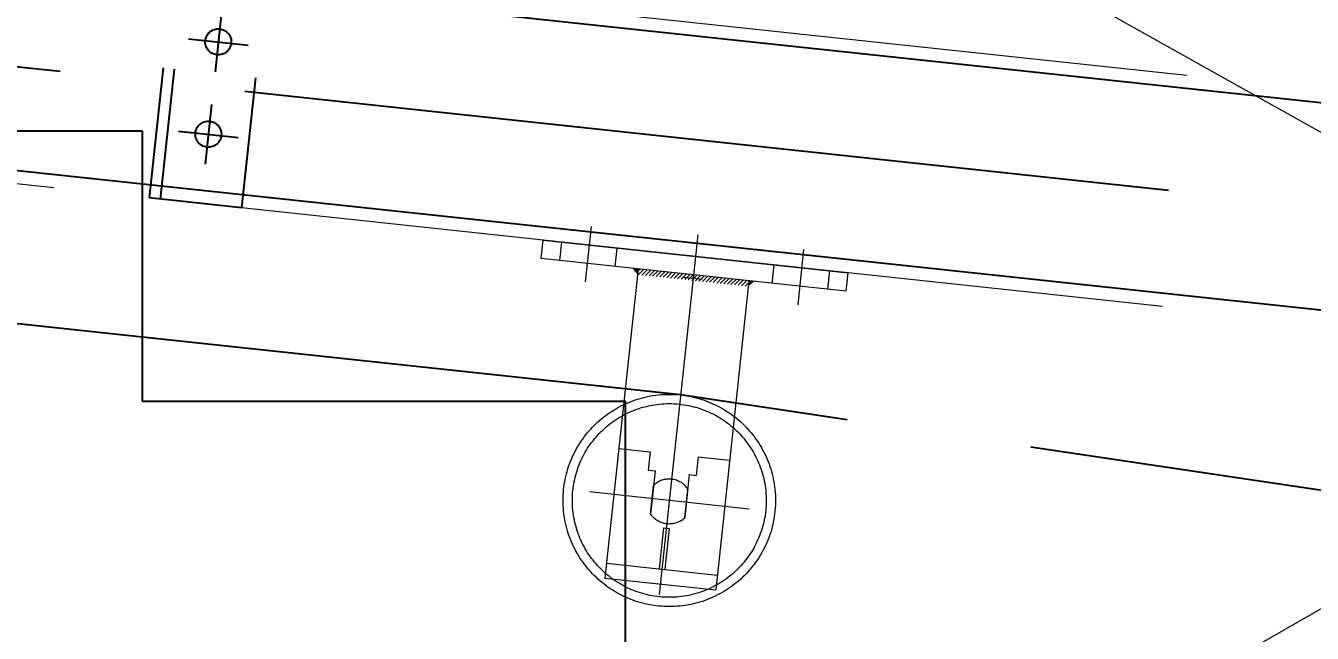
# Model space of a CAD drawing. Header units: inches. Extents: x 0 to 157513, y -28488 to 35640.
# Drawn here: x 21222 to 21914, y 16612 to 16939 of the extents above; entities that cross this region are included whole.
import ezdxf

# ---------------------------------------------------------------- set-up
doc = ezdxf.new("R2010")
doc.units = ezdxf.units.IN
doc.header["$LTSCALE"] = 400
doc.header["$MEASUREMENT"] = 0
for name, pattern in [('CENTER', [2, 1.25, -0.25, 0.25, -0.25]), ('CENTER2', [28.575, 19.05, -3.175, 3.175, -3.175]), ('PHANTOM', [2.5, 1.25, -0.25, 0.25, -0.25, 0.25, -0.25])]:
    doc.linetypes.add(name, pattern=pattern)
doc.layers.add('BF', color=8, linetype='PHANTOM')
doc.styles.add('ROMANS', font='romans')
doc.dimstyles.new('SAM2 60 SC', dxfattribs={"dimscale": 60, "dimtxt": 2.5, "dimasz": 2.5, "dimexe": 1.25, "dimexo": 0.625, "dimtad": 1, "dimtoh": 1, "dimdec": 0, "dimdsep": 46, "dimtxsty": 'ROMANS', "dimblk": 'OBLIQUE', "dimcen": 2.5, "dimclrd": 1, "dimclre": 1, "dimclrt": 256, "dimadec": 0, "dimazin": 2, "dimtfac": 1, "dimtdec": 0, "dimtofl": 0, "dimtmove": 0, "dimatfit": 3, "dimfxl": 1, "dimtolj": 1, "dimtzin": 0, "dimarcsym": 1})

# ---------------------------------------------------------------- blocks, each defined once
blk = doc.blocks.new('611bf4strgesv')
at = {"layer": 'BF', "linetype": 'CENTER', "lineweight": 9, "ltscale": 10}
for p, q in [((-11860.55, 26887.59, 405.39), (-9260.6, 25432.59, 403.23)), ((-9260.58, 25932.62, 403.23), (-10652.96, 25129.33, 403.23))]:
    blk.add_line(p, q, dxfattribs=at)
at = {"layer": 'BF'}
for p, q in [((-10464.21, 26635.18, 2372.2), (-10556.98, 25769.72, 1395.23)), ((-10458.24, 26634.54, 2435.73), (-10551.02, 25769.08, -298.02)), ((-10414.49, 26629.85, 2409.47), (-10507.27, 25764.4, -244.58)), ((-8019.78, 25560.62, 575.33), (-15731.91, 26387.27, 575.33)), ((-10271.01, 25663.64, 405.04), (-15717.21, 26247.41, 405.04)), ((-10560.58, 25805.62, 403.23), (-10820.58, 25805.62, 403.23)), ((-10560.58, 25660.12, 403.23), (-10560.58, 25805.62, 403.23)), ((-10507.27, 25764.4, -244.58), (-10556.98, 25769.72, 1395.23)), ((-10300.58, 25660.12, 403.23), (-10560.58, 25660.12, 403.23)), ((-10300.58, 25514.62, 403.23), (-10300.58, 25660.12, 403.23)), ((-8598.9, 25414.52, 405.04), (-10271.01, 25663.64, 405.04))]:
    blk.add_line(p, q, dxfattribs=at)
at = {"layer": 'BF', "lineweight": 5}
for p, q in [((-9004.34, 25729.01, 405.04), (-13427.12, 26203.08, 405.04)), ((-9017.41, 25604.7, 405.04), (-13440.44, 26078.79, 405.04))]:
    blk.add_line(p, q, dxfattribs=at)
at = {"layer": 'BF', "ltscale": 20}
for p, q in [((-9005.07, 25722.05, 405.04), (-13427.87, 26196.12, 405.04)), ((-9016.67, 25611.66, 405.04), (-13439.7, 26085.75, 405.04))]:
    blk.add_line(p, q, dxfattribs=at)
at = {"layer": 'BF', "ltscale": 25}
for p, q in [((-10518.1, 25869.8, -2089.6), (-10521.54, 25837.68, -2089.6)), ((-10535.88, 25855.46, 575.33), (-10503.76, 25852.02, 575.33)), ((-10523.43, 25820.08, -2089.6), (-10526.87, 25787.97, -2089.6)), ((-10541.21, 25805.75, 575.33), (-10509.09, 25802.3, 575.33))]:
    blk.add_line(p, q, dxfattribs=at)
at = {"layer": 'BF', "linetype": 'CENTER2', "lineweight": 9}
for p, q in [((-10319.13, 25754.28, 405.04), (-10322.32, 25724.46, 405.04)), ((-10204.78, 25742.03, 405.04), (-10207.98, 25712.2, 405.04))]:
    blk.add_line(p, q, dxfattribs=at)
at = {"layer": 'BF', "linetype": 'CENTER2', "lineweight": 9, "ltscale": 0.2}
for p, q in [((-10261.78, 25749.79, 405.04), (-10282.53, 25556.23, 405.04)), ((-10234.13, 25602.21, 405.04), (-10320, 25611.41, 405.04))]:
    blk.add_line(p, q, dxfattribs=at)
at = {"layer": 'BF', "lineweight": 9}
for p, q in [((-10346.12, 25737.06, 405.04), (-10345.05, 25747.01, 405.04)), ((-10345.05, 25747.01, 405.04), (-10180.99, 25729.42, 405.04)), ((-10182.05, 25719.48, 405.04), (-10346.12, 25737.06, 405.04)), ((-10293.91, 25731.47, 405.04), (-10311.76, 25565.02, 405.04)), ((-10180.99, 25729.42, 405.04), (-10182.05, 25719.48, 405.04)), ((-10234.26, 25725.07, 405.04), (-10252.1, 25558.63, 405.04)), ((-10304.27, 25634.87, 405.04), (-10287.36, 25633.06, 405.04)), ((-10287.36, 25633.06, 405.04), (-10288.43, 25623.12, 405.04)), ((-10261.51, 25630.29, 405.04), (-10262.58, 25620.35, 405.04)), ((-10261.51, 25630.29, 405.04), (-10244.61, 25628.48, 405.04)), ((-10288.43, 25623.12, 405.04), (-10284.7, 25622.72, 405.04)), ((-10284.7, 25622.72, 405.04), (-10287.2, 25599.44, 405.04)), ((-10266.31, 25620.74, 405.04), (-10268.8, 25597.47, 405.04)), ((-10266.31, 25620.74, 405.04), (-10262.58, 25620.35, 405.04)), ((-10287.2, 25599.44, 405.04), (-10285.54, 25614.93, 405.04)), ((-10268.8, 25597.47, 405.04), (-10267.14, 25612.96, 405.04)), ((-10280.19, 25592.06, 405.04), (-10277.21, 25591.74, 405.04)), ((-10311.76, 25565.02, 405.04), (-10252.1, 25558.63, 405.04))]:
    blk.add_line(p, q, dxfattribs=at)
at = {"layer": 'BF', "lineweight": 9, "ltscale": 0.5}
for p, q in [((-10335.11, 25745.94, 405.04), (-10336.17, 25736, 405.04)), ((-10305.28, 25742.74, 405.04), (-10306.34, 25732.8, 405.04)), ((-10220.76, 25733.68, 405.04), (-10221.83, 25723.74, 405.04)), ((-10190.93, 25730.49, 405.04), (-10192, 25720.54, 405.04)), ((-10280.19, 25592.06, 405.04), (-10282.56, 25569.94, 405.04)), ((-10277.21, 25591.74, 405.04), (-10279.58, 25569.62, 405.04)), ((-10310.9, 25572.98, 405.04), (-10251.24, 25566.58, 405.04))]:
    blk.add_line(p, q, dxfattribs=at)
at = {"layer": 'BF', "linetype": 'Continuous', "lineweight": 9}
for p, q in [((-10294.05, 25730.21, 405.04), (-10292.9, 25731.36, 405.04)), ((-10293.71, 25728.43, 405.04), (-10290.99, 25731.15, 405.04)), ((-10291.8, 25728.22, 405.04), (-10289.07, 25730.95, 405.04)), ((-10289.88, 25728.02, 405.04), (-10287.16, 25730.74, 405.04)), ((-10287.96, 25727.81, 405.04), (-10285.24, 25730.54, 405.04)), ((-10286.05, 25727.61, 405.04), (-10283.32, 25730.33, 405.04)), ((-10284.13, 25727.4, 405.04), (-10281.41, 25730.13, 405.04)), ((-10282.22, 25727.2, 405.04), (-10279.49, 25729.92, 405.04)), ((-10280.3, 25726.99, 405.04), (-10277.58, 25729.72, 405.04)), ((-10278.38, 25726.79, 405.04), (-10275.66, 25729.51, 405.04)), ((-10276.47, 25726.58, 405.04), (-10273.74, 25729.31, 405.04)), ((-10274.55, 25726.38, 405.04), (-10271.83, 25729.1, 405.04)), ((-10272.64, 25726.17, 405.04), (-10269.91, 25728.89, 405.04)), ((-10270.72, 25725.96, 405.04), (-10268, 25728.69, 405.04)), ((-10268.8, 25725.76, 405.04), (-10266.08, 25728.48, 405.04)), ((-10266.89, 25725.55, 405.04), (-10264.16, 25728.28, 405.04)), ((-10264.97, 25725.35, 405.04), (-10264.33, 25725.99, 405.04)), ((-10264.33, 25725.99, 405.04), (-10262.25, 25728.07, 405.04)), ((-10263.06, 25725.14, 405.04), (-10260.33, 25727.87, 405.04)), ((-10261.14, 25724.94, 405.04), (-10258.42, 25727.66, 405.04)), ((-10259.23, 25724.73, 405.04), (-10256.5, 25727.46, 405.04)), ((-10257.31, 25724.53, 405.04), (-10254.58, 25727.25, 405.04)), ((-10255.39, 25724.32, 405.04), (-10252.67, 25727.05, 405.04)), ((-10253.48, 25724.12, 405.04), (-10250.75, 25726.84, 405.04)), ((-10251.56, 25723.91, 405.04), (-10248.84, 25726.64, 405.04)), ((-10249.65, 25723.71, 405.04), (-10246.92, 25726.43, 405.04)), ((-10247.73, 25723.5, 405.04), (-10245, 25726.23, 405.04)), ((-10245.81, 25723.29, 405.04), (-10243.09, 25726.02, 405.04)), ((-10243.9, 25723.09, 405.04), (-10241.17, 25725.81, 405.04)), ((-10241.98, 25722.88, 405.04), (-10239.26, 25725.61, 405.04)), ((-10240.07, 25722.68, 405.04), (-10237.34, 25725.4, 405.04)), ((-10238.15, 25722.47, 405.04), (-10235.42, 25725.2, 405.04)), ((-10236.23, 25722.27, 405.04), (-10234.36, 25724.15, 405.04))]:
    blk.add_line(p, q, dxfattribs=at)
at = {"layer": 'BF', "lineweight": 9, "ltscale": 6}
blk.add_line((-10259.33, 25725.75, 405.04), (-10269.27, 25726.81, 405.04), dxfattribs=at)
at = {"layer": 'BF'}
for centre in [(-10519.82, 25853.74, 575.33), (-10525.15, 25804.03, 575.33)]:
    blk.add_circle(centre, 7, dxfattribs=at)
at = {"layer": 'BF', "lineweight": 9}
for radius in [57.15, 52.15]:
    blk.add_circle((-10277.1, 25606.82, 405.04), radius, dxfattribs=at)
for centre, radius, start, end in [((-10277.16, 25606.33, 405.04), 12.01, 33.5109, 134.25302), ((-10277.1, 25606.82, 405.04), 12.5, 216.15926, 311.60466), ((-10277.1, 25606.82, 405.04), 12.5, 216.15054, 311.61338)]:
    blk.add_arc(centre, radius, start, end, dxfattribs=at)
at = {"layer": 'BF', "linetype": 'Continuous', "lineweight": 9}
for points in [[(-10296.9, 25731.79, 405.04), (-10294.23, 25728.48, 405.04), (-10293.91, 25731.47, 405.04)], [(-10231.27, 25724.75, 405.04), (-10234.58, 25722.09, 405.04), (-10234.26, 25725.07, 405.04)]]:
    blk.add_solid(points, dxfattribs=at)
blk = doc.blocks.new('_OBLIQUE')
at = {"color": 0, "linetype": 'ByBlock'}
blk.add_line((-0.5, -0.5), (0.5, 0.5), dxfattribs=at)
blk = doc.blocks.new('*D338')
at = {"color": 1, "lineweight": -2}
for p, q in [((20085, 17807.76), (22250.9, 17807.76)), ((22175.9, 17807.76), (22175.9, 16009.19)), ((22072.22, 16009.19), (22250.9, 16009.19))]:
    blk.add_line(p, q, dxfattribs=at)
at = {"layer": 'Defpoints', "color": 0}
for p in [(20047.5, 17807.76, 23.43), (22034.72, 16009.19, 33.03), (22175.9, 16009.19)]:
    blk.add_point(p, dxfattribs=at)
at = {"color": 1, "lineweight": -2, "xscale": 150, "yscale": 150, "zscale": 150}
for p, rotation in [((22175.9, 17807.76), 90), ((22175.9, 16009.19), 270)]:
    blk.add_blockref('_OBLIQUE', p, dxfattribs=dict(at, rotation=rotation))
at = {"insert": (22063.4, 16908.48), "char_height": 150, "attachment_point": 5, "rotation": 90, "style": 'ROMANS'}
blk.add_mtext('\\A1;1799', dxfattribs=at)

msp = doc.modelspace()

# ---------------------------------------------------------------- block references
msp.add_blockref('611bf4strgesv', (31845.3, -8923.42, -372.37))

# ---------------------------------------------------------------- dimensions: what is measured, and where the dimension line sits
dim = msp.add_linear_dim(base=(22175.9, 16009.19), p1=(20047.5, 17807.76, 23.43), p2=(22034.72, 16009.19, 33.03), angle=90, dimstyle='SAM2 60 SC', override={"dimtoh": 0})
dim.commit()
dim.dimension.update_dxf_attribs({"geometry": '*D338', "text_midpoint": (22063.4, 16908.48)})

doc.saveas('drawing.dxf')
